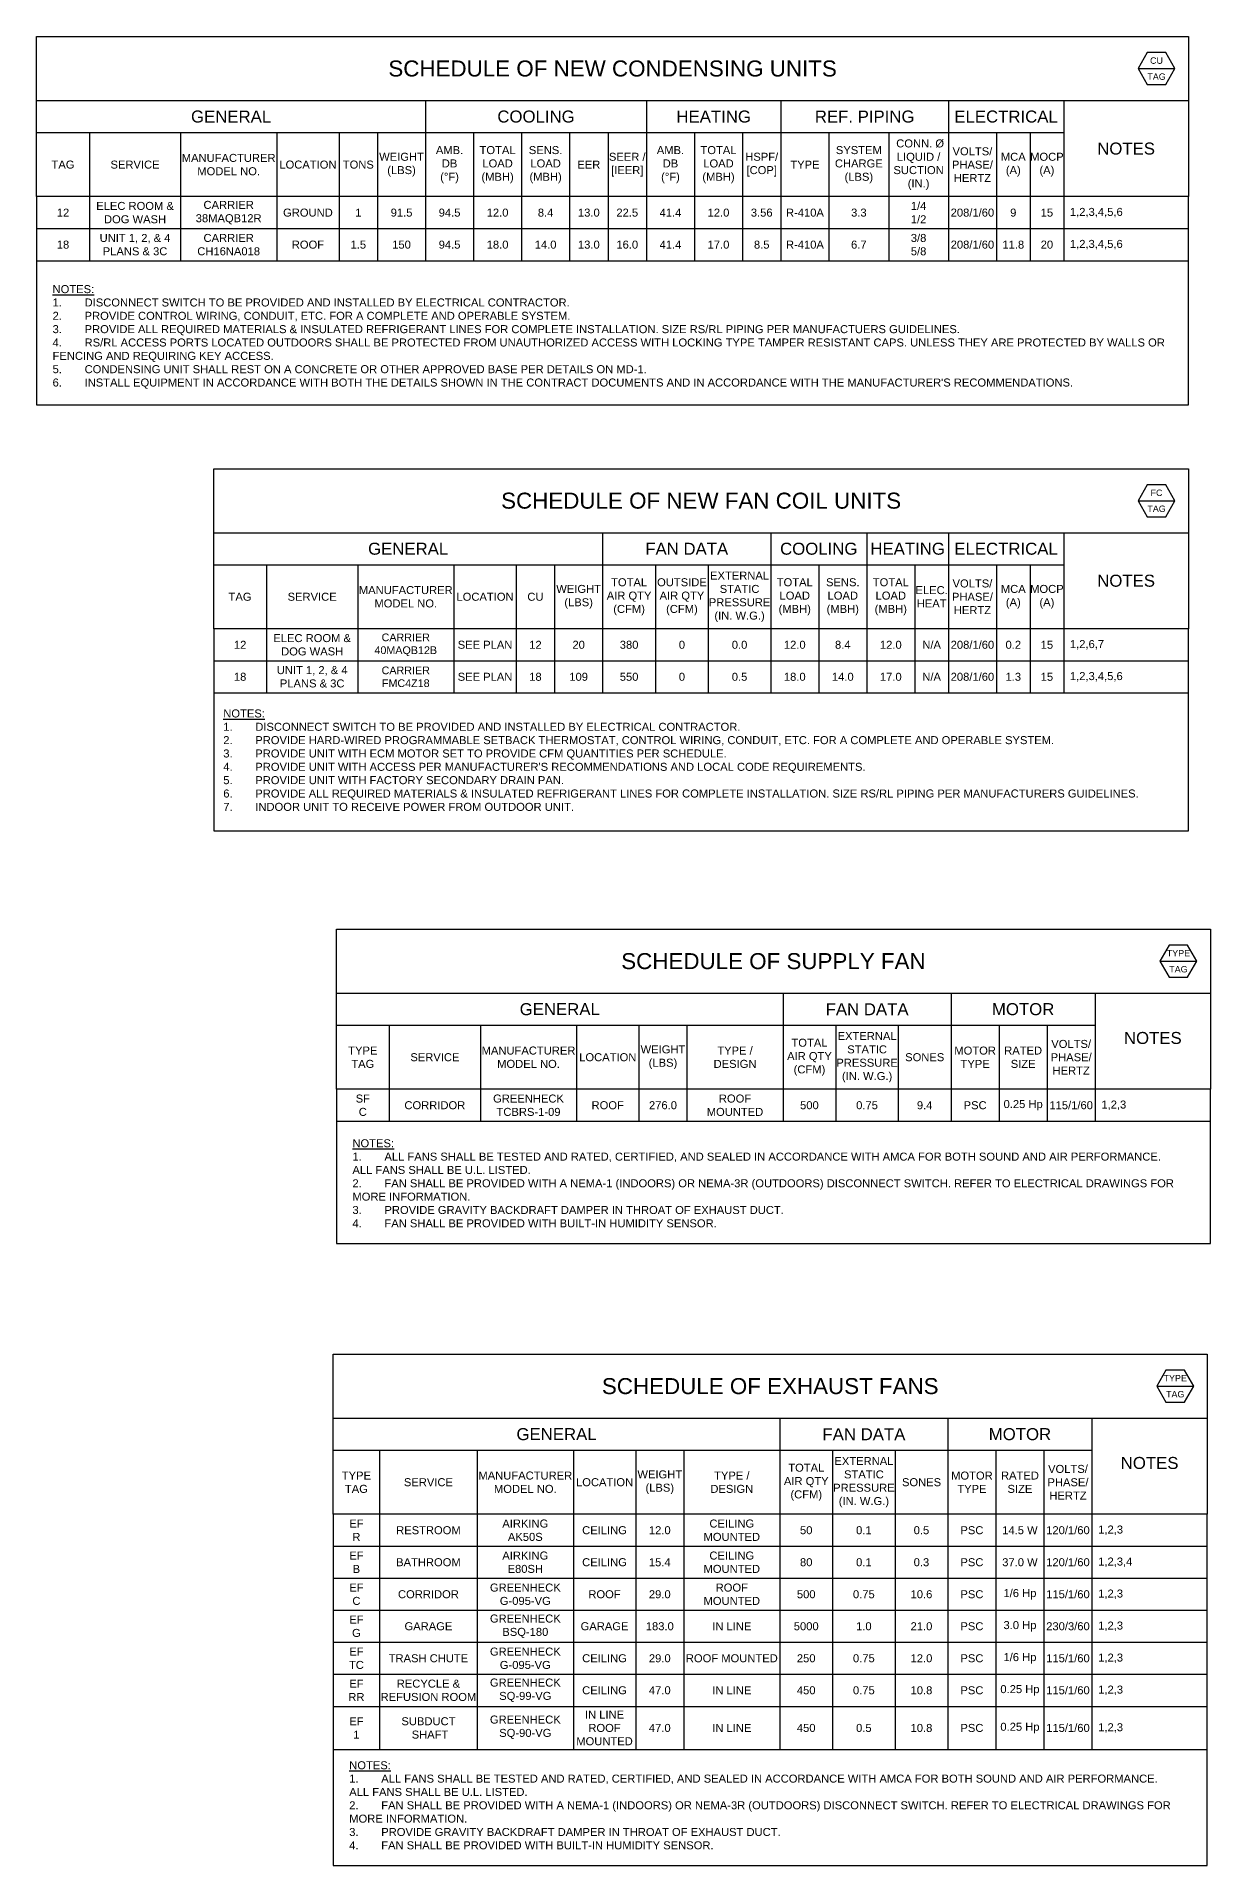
# Model space of a CAD drawing. Header units: inches. Extents: x -22 to 499, y -145 to 29.
# Drawn here: x 63.73 to 82.06, y -31.12 to -2.56 of the extents above; entities that cross this region are included whole.
import ezdxf
from ezdxf.enums import TextEntityAlignment as Align

# ---------------------------------------------------------------- set-up
doc = ezdxf.new("R2010")
doc.units = ezdxf.units.IN
doc.header["$LTSCALE"] = 48
doc.header["$MEASUREMENT"] = 0
doc.layers.add('SCHED-BORDER', color=13, linetype='Continuous')
doc.layers.add('SCHED-TEXT', color=2, linetype='Continuous')
doc.styles.add('Arial', font='arial.ttf')
doc.styles.add('rpm', font='arial.ttf', dxfattribs={"width": 0.85, "height": 0.09375})

# ---------------------------------------------------------------- blocks, each defined once
blk = doc.blocks.new('8CFM')
blk.add_line((0, 0), (0.404, 0))
blk.add_lwpolyline([(0.101, 0.175), (0, 0), (0.101, -0.175), (0.303, -0.175), (0.404, 0), (0.303, 0.175)], close=True)
at = {"style": 'rpm', "width": 0.85}
for tag, p in [('12', (0.211, 0.03)), ('1200', (0.211, -0.111))]:
    blk.add_attdef(tag, text='', height=0.0938, dxfattribs=at).set_placement(p, align=Align.CENTER)
blk = doc.blocks.new('*U8')
at = {"layer": 'SCHED-BORDER', "color": 232}
for p, q in [((0, 1.5), (15.225, 1.5)), ((15.225, -3.158), (15.225, 0)), ((0, 0), (0, -3.158)), ((0, -3.158), (15.225, -3.158))]:
    blk.add_line(p, q, dxfattribs=at)
at = {"layer": 'SCHED-BORDER', "color": 140}
for p, q in [((6.075, 1.5), (6.075, 0)), ((8.7, 1.5), (8.7, 0)), ((10.2, 1.5), (10.2, 0)), ((11.475, 1.5), (11.475, 0)), ((13.275, 1.5), (13.275, 0))]:
    blk.add_line(p, q, dxfattribs=at)
at = {"layer": 'SCHED-BORDER', "color": 0}
for p, q in [((0, 1), (13.275, 1)), ((0.825, 1), (0.825, 0)), ((2.25, 1), (2.25, 0)), ((3.75, 1), (3.75, 0)), ((4.725, 1), (4.725, 0)), ((5.325, 1), (5.325, 0)), ((6.9, 1), (6.9, 0)), ((7.725, 1), (7.725, 0)), ((9.45, 1), (9.45, 0)), ((10.95, 1), (10.95, 0)), ((12.225, 1), (12.225, 0)), ((12.75, 1), (12.75, 0))]:
    blk.add_line(p, q, dxfattribs=at)
at = {"layer": 'SCHED-BORDER', "color": 232}
blk.add_lwpolyline([(0, 2.5), (15.225, 2.5), (15.225, 0), (0, 0)], close=True, dxfattribs=at)
at = {"layer": 'SCHED-TEXT'}
ref = blk.add_blockref('8CFM', (14.436, 2), dxfattribs=dict(at, xscale=1.428571428571428, yscale=1.428571428571428, zscale=1.428571428571428))
ref.add_attrib('1200', 'TAG', dxfattribs={"layer": '0', "height": 0.1, "style": 'Arial'}).set_placement((14.725, 1.875), align=Align.MIDDLE_CENTER)
ref.add_attrib('12', 'FC', dxfattribs={"layer": '0', "height": 0.1, "style": 'Arial'}).set_placement((14.725, 2.125), align=Align.MIDDLE_CENTER)
at = {"layer": 'SCHED-TEXT', "color": 7, "attachment_point": 5, "style": 'Arial'}
for s, insert, char_height, width in [('SCHEDULE OF NEW FAN COIL UNITS', (7.613, 2), 0.25, 15.225), ('GENERAL', (3.037, 1.25), 0.1875, 6.075), ('FAN DATA', (7.388, 1.25), 0.1875, 2.625), ('COOLING', (9.45, 1.25), 0.1875, 1.5), ('HEATING', (10.838, 1.25), 0.1875, 1.275), ('ELECTRICAL', (12.375, 1.25), 0.1875, 1.8), ('EXTERNAL STATIC PRESSURE\\P(IN. W.G.)', (8.213, 0.5), 0.125, 0.975), ('MANUFACTURER MODEL NO.', (3, 0.5), 0.125, 1.5), ('WEIGHT\\P(LBS)', (5.7, 0.5), 0.125, 0.75), ('TOTAL \\PAIR QTY\\P(CFM)', (6.488, 0.5), 0.125, 0.825), ('OUTSIDE AIR QTY\\P(CFM)', (7.313, 0.5), 0.125, 0.825), ('TOTAL LOAD\\P(MBH)', (9.075, 0.5), 0.125, 0.75), ('SENS. LOAD\\P(MBH)', (9.825, 0.5), 0.125, 0.75), ('TOTAL LOAD\\P(MBH)', (10.575, 0.5), 0.125, 0.75), ('ELEC. HEAT', (11.213, 0.5), 0.125, 0.525), ('VOLTS/\\PPHASE/\\PHERTZ', (11.85, 0.5), 0.125, 0.75), ('MCA\\P(A)', (12.488, 0.5), 0.125, 0.525), ('MOCP\\P(A)', (13.013, 0.5), 0.125, 0.525), ('NOTES', (14.25, 0.75), 0.1875, 1.95), ('TAG', (0.412, 0.5), 0.125, 0.825), ('SERVICE', (1.538, 0.5), 0.125, 1.425), ('LOCATION', (4.238, 0.5), 0.125, 0.975), ('CU', (5.025, 0.5), 0.125, 0.6)]:
    blk.add_mtext(s, dxfattribs=dict(at, insert=insert, char_height=char_height, width=width))
at = {"layer": 'SCHED-TEXT', "insert": (0.15, -2.845), "char_height": 0.125, "width": 14.825, "attachment_point": 7, "style": 'Arial'}
blk.add_mtext("{\\LNOTES:\\P\\pi-0.375,l0.5,t0.5;}1.^IDISCONNECT SWITCH TO BE PROVIDED AND INSTALLED BY ELECTRICAL CONTRACTOR.\\P2.^IPROVIDE HARD-WIRED PROGRAMMABLE SETBACK THERMOSTAT, CONTROL WIRING, CONDUIT, ETC. FOR A COMPLETE AND OPERABLE SYSTEM.\\P3.^IPROVIDE UNIT WITH ECM MOTOR SET TO PROVIDE CFM QUANTITIES PER SCHEDULE.\\P4.^IPROVIDE UNIT WITH ACCESS PER MANUFACTURER'S RECOMMENDATIONS AND LOCAL CODE REQUIREMENTS.\\P5.^IPROVIDE UNIT WITH FACTORY SECONDARY DRAIN PAN. \\P6.^IPROVIDE ALL REQUIRED MATERIALS & INSULATED REFRIGERANT LINES FOR COMPLETE INSTALLATION. SIZE RS/RL PIPING PER MANUFACTURERS GUIDELINES. \\P7.^IINDOOR UNIT TO RECEIVE POWER FROM OUTDOOR UNIT.", dxfattribs=at)
blk = doc.blocks.new('*U11')
at = {"layer": 'SCHED-BORDER', "color": 232}
for p, q in [((0, 1.5), (17.991, 1.5)), ((0, 0), (0, -3.25)), ((17.991, -3.25), (17.991, 0)), ((0, -3.25), (17.991, -3.25))]:
    blk.add_line(p, q, dxfattribs=at)
at = {"layer": 'SCHED-BORDER', "color": 140}
for p, q in [((6.075, 1.5), (6.075, 0)), ((9.525, 1.5), (9.525, 0)), ((11.625, 1.5), (11.625, 0)), ((14.241, 1.5), (14.241, 0)), ((16.041, 1.5), (16.041, 0))]:
    blk.add_line(p, q, dxfattribs=at)
at = {"layer": 'SCHED-BORDER', "color": 0}
for p, q in [((0, 1), (16.041, 1)), ((0.825, 1), (0.825, 0)), ((2.25, 1), (2.25, 0)), ((3.75, 1), (3.75, 0)), ((4.725, 1), (4.725, 0)), ((5.325, 1), (5.325, 0)), ((6.825, 1), (6.825, 0)), ((7.575, 1), (7.575, 0)), ((8.325, 1), (8.325, 0)), ((8.925, 1), (8.925, 0)), ((10.275, 1), (10.275, 0)), ((11.025, 1), (11.025, 0)), ((12.375, 1), (12.375, 0)), ((13.308, 1), (13.308, 0)), ((14.991, 1), (14.991, 0)), ((15.516, 1), (15.516, 0))]:
    blk.add_line(p, q, dxfattribs=at)
at = {"layer": 'SCHED-BORDER', "color": 232}
blk.add_lwpolyline([(0, 2.5), (17.991, 2.5), (17.991, 0), (0, 0)], close=True, dxfattribs=at)
at = {"layer": 'SCHED-TEXT'}
ref = blk.add_blockref('8CFM', (17.202, 2), dxfattribs=dict(at, xscale=1.428571428571428, yscale=1.428571428571428, zscale=1.428571428571428))
ref.add_attrib('1200', 'TAG', dxfattribs={"layer": '0', "height": 0.1, "style": 'Arial'}).set_placement((17.491, 1.875), align=Align.MIDDLE_CENTER)
ref.add_attrib('12', 'CU', dxfattribs={"layer": '0', "height": 0.1, "style": 'Arial'}).set_placement((17.491, 2.125), align=Align.MIDDLE_CENTER)
at = {"layer": 'SCHED-TEXT', "color": 7, "attachment_point": 5, "style": 'Arial'}
for s, insert, char_height, width in [('SCHEDULE OF NEW CONDENSING UNITS', (8.996, 2), 0.25, 17.99109), ('GENERAL', (3.038, 1.25), 0.1875, 6.075), ('COOLING', (7.8, 1.25), 0.1875, 3.45), ('HEATING', (10.575, 1.25), 0.1875, 2.1), ('REF. PIPING', (12.933, 1.25), 0.1875, 2.61609), ('ELECTRICAL', (15.141, 1.25), 0.1875, 1.8), (' CONN. %%C\\PLIQUID / SUCTION\\P(IN.)', (13.775, 0.5), 0.125, 0.93305), ('MANUFACTURER MODEL NO.', (3, 0.5), 0.125, 1.5), ('WEIGHT\\P(LBS)', (5.7, 0.5), 0.125, 0.75), ('AMB.\\PDB\\P(%%DF)', (6.45, 0.5), 0.125, 0.75), ('TOTAL LOAD\\P(MBH)', (7.2, 0.5), 0.125, 0.75), ('SENS.\\PLOAD\\P(MBH)', (7.95, 0.5), 0.125, 0.75), ('SEER /\\P[IEER]', (9.225, 0.5), 0.125, 0.6), ('AMB.\\PDB\\P(%%DF)', (9.9, 0.5), 0.125, 0.75), ('TOTAL LOAD\\P(MBH)', (10.65, 0.5), 0.125, 0.75), ('HSPF/ [COP]', (11.325, 0.5), 0.125, 0.6), ('SYSTEM CHARGE\\P(LBS)', (12.842, 0.5), 0.125, 0.93305), ('VOLTS/\\PPHASE/\\PHERTZ', (14.616, 0.5), 0.125, 0.75), ('MCA\\P(A)', (15.254, 0.5), 0.125, 0.525), ('MOCP\\P(A)', (15.779, 0.5), 0.125, 0.525), ('NOTES', (17.016, 0.75), 0.1875, 1.95), ('TAG', (0.413, 0.5), 0.125, 0.825), ('SERVICE', (1.538, 0.5), 0.125, 1.425), ('LOCATION', (4.238, 0.5), 0.125, 0.975), ('TONS', (5.025, 0.5), 0.125, 0.6), ('EER', (8.625, 0.5), 0.125, 0.6), ('TYPE', (12, 0.5), 0.125, 0.75)]:
    blk.add_mtext(s, dxfattribs=dict(at, insert=insert, char_height=char_height, width=width))
at = {"layer": 'SCHED-TEXT', "insert": (0.25, -3), "char_height": 0.125, "width": 17.49109, "attachment_point": 7, "style": 'Arial'}
blk.add_mtext("{\\LNOTES:\\P\\pi-0.375,l0.5,t0.5;}1.^IDISCONNECT SWITCH TO BE PROVIDED AND INSTALLED BY ELECTRICAL CONTRACTOR.\\P2.^IPROVIDE CONTROL WIRING, CONDUIT, ETC. FOR A COMPLETE AND OPERABLE SYSTEM.\\P3.^IPROVIDE ALL REQUIRED MATERIALS & INSULATED REFRIGERANT LINES FOR COMPLETE INSTALLATION. SIZE RS/RL PIPING PER MANUFACTUERS GUIDELINES. \\P4.^IRS/RL ACCESS PORTS LOCATED OUTDOORS SHALL BE PROTECTED FROM UNAUTHORIZED ACCESS WITH LOCKING TYPE TAMPER RESISTANT CAPS. UNLESS THEY ARE PROTECTED BY WALLS OR FENCING AND REQUIRING KEY ACCESS.\\P5.^ICONDENSING UNIT SHALL REST ON A CONCRETE OR OTHER APPROVED BASE PER{\\C4; \\C7;DETAILS ON MD-1}.\\P6.^IINSTALL EQUIPMENT IN ACCORDANCE WITH BOTH THE DETAILS SHOWN IN THE CONTRACT DOCUMENTS AND IN ACCORDANCE WITH THE MANUFACTURER'S RECOMMENDATIONS.", dxfattribs=at)
blk = doc.blocks.new('TABLE - fans1')
at = {"layer": 'SCHED-BORDER', "color": 232}
for p, q in [((0, 1.5), (13.65, 1.5)), ((13.65, -5.485), (13.65, 0)), ((0, 0), (0, -5.485)), ((0, -5.485), (13.65, -5.485))]:
    blk.add_line(p, q, dxfattribs=at)
at = {"layer": 'SCHED-BORDER', "color": 140}
for p, q in [((6.975, 1.5), (6.975, 0)), ((9.6, 1.5), (9.6, 0)), ((11.85, 1.5), (11.85, 0))]:
    blk.add_line(p, q, dxfattribs=at)
at = {"layer": 'SCHED-BORDER', "color": 0}
for p, q in [((11.85, 1.5), (11.85, 0)), ((0, 1), (11.85, 1)), ((0.725, 1), (0.725, 0)), ((2.25, 1), (2.25, 0)), ((3.75, 1), (3.75, 0)), ((4.725, 1), (4.725, 0)), ((5.475, 1), (5.475, 0)), ((7.8, 1), (7.8, 0)), ((8.775, 1), (8.775, 0)), ((10.35, 1), (10.35, 0)), ((11.1, 1), (11.1, 0))]:
    blk.add_line(p, q, dxfattribs=at)
at = {"layer": 'SCHED-BORDER', "color": 232}
blk.add_lwpolyline([(0, 2.5), (13.65, 2.5), (13.65, 0), (0, 0)], close=True, dxfattribs=at)
at = {"layer": 'SCHED-TEXT'}
ref = blk.add_blockref('8CFM', (12.861, 2), dxfattribs=dict(at, xscale=1.428571428571428, yscale=1.428571428571428, zscale=1.428571428571428))
ref.add_attrib('1200', 'TAG', dxfattribs={"layer": '0', "height": 0.1, "style": 'Arial'}).set_placement((13.15, 1.875), align=Align.MIDDLE_CENTER)
ref.add_attrib('12', 'TYPE', dxfattribs={"layer": '0', "height": 0.1, "style": 'Arial'}).set_placement((13.15, 2.125), align=Align.MIDDLE_CENTER)
at = {"layer": 'SCHED-TEXT', "color": 7, "attachment_point": 5, "style": 'Arial'}
for s, insert, char_height, width in [('SCHEDULE OF EXHAUST FANS', (6.825, 2), 0.25, 13.65), ('GENERAL', (3.488, 1.25), 0.1875, 6.975), ('FAN DATA', (8.288, 1.25), 0.1875, 2.625), ('MOTOR', (10.725, 1.25), 0.1875, 2.25), ('EXTERNAL STATIC PRESSURE\\P(IN. W.G.)', (8.288, 0.5), 0.125, 0.975), ('NOTES', (12.75, 0.8), 0.1875, 1.8), ('TYPE \\PTAG', (0.362, 0.5), 0.125, 0.72468), ('MANUFACTURER MODEL NO.', (3, 0.5), 0.125, 1.5), ('WEIGHT\\P(LBS)', (5.1, 0.5), 0.125, 0.75), ('TYPE /\\PDESIGN', (6.225, 0.5), 0.125, 1.5), ('TOTAL \\PAIR QTY\\P(CFM)', (7.388, 0.5), 0.125, 0.825), ('MOTOR TYPE', (9.975, 0.5), 0.125, 0.75), ('RATED SIZE', (10.725, 0.5), 0.125, 0.75), ('VOLTS/\\PPHASE/\\PHERTZ', (11.475, 0.5), 0.125, 0.75), ('SERVICE', (1.487, 0.5), 0.125, 1.52532), ('LOCATION', (4.238, 0.5), 0.125, 0.975), ('SONES', (9.188, 0.5), 0.125, 0.825)]:
    blk.add_mtext(s, dxfattribs=dict(at, insert=insert, char_height=char_height, width=width))
at = {"layer": 'SCHED-TEXT', "insert": (0.25, -5.235), "char_height": 0.125, "width": 13.15, "attachment_point": 7, "style": 'Arial'}
blk.add_mtext('{\\LNOTES:\\P\\pi-0.375,l0.5,t0.5;}1.^IALL FANS SHALL BE TESTED AND RATED, CERTIFIED, AND SEALED IN ACCORDANCE WITH AMCA FOR BOTH SOUND AND AIR PERFORMANCE. ^JALL FANS SHALL BE U.L. LISTED.\\P2.^IFAN SHALL BE PROVIDED WITH A NEMA-1 (INDOORS) OR NEMA-3R (OUTDOORS) DISCONNECT SWITCH. REFER TO ELECTRICAL DRAWINGS FOR MORE INFORMATION.\\P3.^IPROVIDE GRAVITY BACKDRAFT DAMPER IN THROAT OF EXHAUST DUCT.\\P4.^IFAN SHALL BE PROVIDED WITH BUILT-IN HUMIDITY SENSOR.', dxfattribs=at)
blk = doc.blocks.new('TABLE - SF fan')
at = {"layer": 'SCHED-BORDER', "color": 232}
for p, q in [((0, 1.5), (13.65, 1.5)), ((13.65, -2.408), (13.65, 0)), ((0, 0), (0, -2.408)), ((0, -2.408), (13.65, -2.408))]:
    blk.add_line(p, q, dxfattribs=at)
at = {"layer": 'SCHED-BORDER', "color": 140}
for p, q in [((6.975, 1.5), (6.975, 0)), ((9.6, 1.5), (9.6, 0)), ((11.85, 1.5), (11.85, 0))]:
    blk.add_line(p, q, dxfattribs=at)
at = {"layer": 'SCHED-BORDER', "color": 0}
for p, q in [((11.85, 1.5), (11.85, 0)), ((0, 1), (11.85, 1)), ((0.825, 1), (0.825, 0)), ((2.25, 1), (2.25, 0)), ((3.75, 1), (3.75, 0)), ((4.725, 1), (4.725, 0)), ((5.475, 1), (5.475, 0)), ((7.8, 1), (7.8, 0)), ((8.775, 1), (8.775, 0)), ((10.35, 1), (10.35, 0)), ((11.1, 1), (11.1, 0))]:
    blk.add_line(p, q, dxfattribs=at)
at = {"layer": 'SCHED-BORDER', "color": 232}
blk.add_lwpolyline([(0, 2.5), (13.65, 2.5), (13.65, 0), (0, 0)], close=True, dxfattribs=at)
at = {"layer": 'SCHED-TEXT'}
ref = blk.add_blockref('8CFM', (12.861, 2), dxfattribs=dict(at, xscale=1.428571428571428, yscale=1.428571428571428, zscale=1.428571428571428))
ref.add_attrib('1200', 'TAG', dxfattribs={"layer": '0', "height": 0.1, "style": 'Arial'}).set_placement((13.15, 1.875), align=Align.MIDDLE_CENTER)
ref.add_attrib('12', 'TYPE', dxfattribs={"layer": '0', "height": 0.1, "style": 'Arial'}).set_placement((13.15, 2.125), align=Align.MIDDLE_CENTER)
at = {"layer": 'SCHED-TEXT', "color": 7, "attachment_point": 5, "style": 'Arial'}
for s, insert, char_height, width in [('SCHEDULE OF SUPPLY FAN', (6.825, 2), 0.25, 13.65), ('GENERAL', (3.488, 1.25), 0.1875, 6.975), ('FAN DATA', (8.288, 1.25), 0.1875, 2.625), ('MOTOR', (10.725, 1.25), 0.1875, 2.25), ('EXTERNAL STATIC PRESSURE\\P(IN. W.G.)', (8.288, 0.5), 0.125, 0.975), ('NOTES', (12.75, 0.8), 0.1875, 1.8), ('TYPE \\PTAG', (0.412, 0.5), 0.125, 0.825), ('MANUFACTURER MODEL NO.', (3, 0.5), 0.125, 1.5), ('WEIGHT\\P(LBS)', (5.1, 0.5), 0.125, 0.75), ('TYPE /\\PDESIGN', (6.225, 0.5), 0.125, 1.5), ('TOTAL \\PAIR QTY\\P(CFM)', (7.388, 0.5), 0.125, 0.825), ('MOTOR TYPE', (9.975, 0.5), 0.125, 0.75), ('RATED SIZE', (10.725, 0.5), 0.125, 0.75), ('VOLTS/\\PPHASE/\\PHERTZ', (11.475, 0.5), 0.125, 0.75), ('SERVICE', (1.538, 0.5), 0.125, 1.425), ('LOCATION', (4.238, 0.5), 0.125, 0.975), ('SONES', (9.188, 0.5), 0.125, 0.825)]:
    blk.add_mtext(s, dxfattribs=dict(at, insert=insert, char_height=char_height, width=width))
at = {"layer": 'SCHED-TEXT', "insert": (0.25, -2.158), "char_height": 0.125, "width": 13.15, "attachment_point": 7, "style": 'Arial'}
blk.add_mtext('{\\LNOTES:\\P\\pi-0.375,l0.5,t0.5;}1.^IALL FANS SHALL BE TESTED AND RATED, CERTIFIED, AND SEALED IN ACCORDANCE WITH AMCA FOR BOTH SOUND AND AIR PERFORMANCE. ^JALL FANS SHALL BE U.L. LISTED.\\P2.^IFAN SHALL BE PROVIDED WITH A NEMA-1 (INDOORS) OR NEMA-3R (OUTDOORS) DISCONNECT SWITCH. REFER TO ELECTRICAL DRAWINGS FOR MORE INFORMATION.\\P3.^IPROVIDE GRAVITY BACKDRAFT DAMPER IN THROAT OF EXHAUST DUCT.\\P4.^IFAN SHALL BE PROVIDED WITH BUILT-IN HUMIDITY SENSOR.', dxfattribs=at)

msp = doc.modelspace()

# ---------------------------------------------------------------- linework, layer by layer
at = {"layer": 'SCHED-BORDER'}
for p, q in [((64.553, -5.058), (64.553, -6.058)), ((65.978, -5.058), (65.978, -6.058)), ((67.478, -5.058), (67.478, -6.058)), ((68.453, -5.058), (68.453, -6.058)), ((69.053, -5.058), (69.053, -6.058)), ((70.553, -5.058), (70.553, -6.058)), ((71.303, -5.058), (71.303, -6.058)), ((72.053, -5.058), (72.053, -6.058)), ((72.653, -5.058), (72.653, -6.058)), ((74.003, -5.058), (74.003, -6.058)), ((74.753, -5.058), (74.753, -6.058)), ((76.103, -5.058), (76.103, -6.058)), ((77.036, -5.058), (77.036, -6.058)), ((78.719, -5.058), (78.719, -6.058)), ((79.244, -5.058), (79.244, -6.058)), ((63.728, -5.558), (81.719, -5.558)), ((67.319, -11.808), (67.319, -12.808)), ((68.744, -11.808), (68.744, -12.808)), ((70.244, -11.808), (70.244, -12.808)), ((71.219, -11.808), (71.219, -12.808)), ((71.819, -11.808), (71.819, -12.808)), ((73.394, -11.808), (73.394, -12.808)), ((74.219, -11.808), (74.219, -12.808)), ((75.194, -11.808), (75.194, -12.808)), ((75.944, -11.808), (75.944, -12.808)), ((77.444, -11.808), (77.444, -12.808)), ((78.719, -11.808), (78.719, -12.808)), ((79.244, -11.808), (79.244, -12.808)), ((66.494, -12.308), (81.719, -12.308)), ((69.236, -19), (69.236, -19.5)), ((70.661, -19), (70.661, -19.5)), ((72.161, -19), (72.161, -19.5)), ((73.136, -19), (73.136, -19.5)), ((73.886, -19), (73.886, -19.5)), ((76.211, -19), (76.211, -19.5)), ((77.186, -19), (77.186, -19.5)), ((78.761, -19), (78.761, -19.5)), ((79.511, -19), (79.511, -19.5)), ((68.411, -19.5), (82.061, -19.5)), ((69.085, -25.638), (69.085, -29.313)), ((70.611, -25.638), (70.611, -29.313)), ((72.111, -25.638), (72.111, -29.313)), ((73.086, -25.638), (73.086, -29.313)), ((73.836, -25.638), (73.836, -29.313)), ((76.161, -25.638), (76.161, -29.313)), ((77.136, -25.638), (77.136, -29.313)), ((78.711, -25.638), (78.711, -29.313)), ((79.461, -25.638), (79.461, -29.313)), ((68.361, -26.138), (82.011, -26.138)), ((68.361, -26.638), (82.011, -26.638)), ((68.361, -27.138), (82.011, -27.138)), ((68.361, -27.638), (82.011, -27.638)), ((68.361, -28.138), (82.011, -28.138)), ((68.361, -28.638), (82.011, -28.638))]:
    msp.add_line(p, q, dxfattribs=at)
at = {"layer": 'SCHED-BORDER', "color": 140}
for p, q in [((69.803, -5.058), (69.803, -6.058)), ((73.253, -5.058), (73.253, -6.058)), ((75.353, -5.058), (75.353, -6.058)), ((77.969, -5.058), (77.969, -6.058)), ((79.769, -5.058), (79.769, -6.058)), ((72.569, -11.808), (72.569, -12.808)), ((75.194, -11.808), (75.194, -12.808)), ((76.694, -11.808), (76.694, -12.808)), ((77.969, -11.808), (77.969, -12.808)), ((79.769, -11.808), (79.769, -12.808)), ((75.386, -19), (75.386, -19.5)), ((78.011, -19), (78.011, -19.5)), ((80.261, -19), (80.261, -19.5)), ((75.336, -25.638), (75.336, -29.313)), ((77.961, -25.638), (77.961, -29.313)), ((80.211, -25.638), (80.211, -29.313))]:
    msp.add_line(p, q, dxfattribs=at)
at = {"layer": 'SCHED-BORDER', "color": 232}
for p, q in [((63.728, -6.058), (81.719, -6.058)), ((66.494, -12.808), (81.719, -12.808)), ((68.361, -29.313), (82.011, -29.313))]:
    msp.add_line(p, q, dxfattribs=at)

# ---------------------------------------------------------------- block references
at = {"layer": 'SCHED-BORDER'}
for name, p in [('*U11', (63.728, -5.058)), ('*U8', (66.494, -11.808)), ('TABLE - SF fan', (68.411, -19)), ('TABLE - fans1', (68.361, -25.638))]:
    msp.add_blockref(name, p, dxfattribs=at)

# ---------------------------------------------------------------- texts
at = {"layer": 'SCHED-TEXT', "style": 'Arial'}
for s, insert, char_height, width, attachment_point in [('ELEC ROOM & DOG WASH', (65.266, -5.308), 0.125, 1.425, 5), ('CARRIER\\P38MAQB12R', (66.728, -5.308), 0.125, 1.5, 5), ('\\A1;1/4\\P1/2', (77.503, -5.308), 0.125, 0.93305, 5), ('12', (64.141, -5.308), 0.125, 0.825, 5), ('GROUND', (67.966, -5.308), 0.125, 0.975, 5), ('1', (68.753, -5.308), 0.125, 0.6, 5), ('91.5', (69.428, -5.308), 0.125, 0.75, 5), ('94.5', (70.178, -5.308), 0.125, 0.75, 5), ('12.0', (70.928, -5.308), 0.125, 0.75, 5), ('8.4', (71.678, -5.308), 0.125, 0.75, 5), ('13.0', (72.353, -5.308), 0.125, 0.6, 5), ('22.5', (72.953, -5.308), 0.125, 0.6, 5), ('41.4', (73.628, -5.308), 0.125, 0.75, 5), ('12.0', (74.378, -5.308), 0.125, 0.75, 5), ('3.56', (75.053, -5.308), 0.125, 0.6, 5), ('R-410A', (75.728, -5.308), 0.125, 0.75, 5), ('3.3', (76.57, -5.308), 0.125, 0.93305, 5), ('208/1/60', (78.344, -5.308), 0.125, 0.75, 5), ('9', (78.982, -5.308), 0.125, 0.525, 5), ('15', (79.507, -5.308), 0.125, 0.525, 5), ('  1,2,3,4,5,6', (79.769, -5.308), 0.125, 1.95, 4), ('UNIT 1, 2, & 4 PLANS & 3C', (65.266, -5.808), 0.125, 1.425, 5), ('CARRIER\\PCH16NA018', (66.728, -5.808), 0.125, 1.5, 5), ('3/8\\P5/8', (77.503, -5.808), 0.125, 0.93305, 5), ('18', (64.141, -5.808), 0.125, 0.825, 5), ('ROOF', (67.966, -5.808), 0.125, 0.975, 5), ('1.5', (68.753, -5.808), 0.125, 0.6, 5), ('150', (69.428, -5.808), 0.125, 0.75, 5), ('94.5', (70.178, -5.808), 0.125, 0.75, 5), ('18.0', (70.928, -5.808), 0.125, 0.75, 5), ('14.0', (71.678, -5.808), 0.125, 0.75, 5), ('13.0', (72.353, -5.808), 0.125, 0.6, 5), ('16.0', (72.953, -5.808), 0.125, 0.6, 5), ('41.4', (73.628, -5.808), 0.125, 0.75, 5), ('17.0', (74.378, -5.808), 0.125, 0.75, 5), ('8.5', (75.053, -5.808), 0.125, 0.6, 5), ('R-410A', (75.728, -5.808), 0.125, 0.75, 5), ('6.7', (76.57, -5.808), 0.125, 0.93305, 5), ('208/1/60', (78.344, -5.808), 0.125, 0.75, 5), ('11.8', (78.982, -5.808), 0.125, 0.525, 5), ('20', (79.507, -5.808), 0.125, 0.525, 5), ('  1,2,3,4,5,6', (79.769, -5.808), 0.125, 1.95, 4), ('12', (66.907, -12.058), 0.125, 0.825, 5), ('ELEC ROOM & DOG WASH', (68.032, -12.058), 0.125, 1.425, 5), ('CARRIER\\P40MAQB12B', (69.494, -12.058), 0.12, 1.5, 5), ('SEE PLAN', (70.732, -12.058), 0.125, 0.975, 5), ('12', (71.519, -12.058), 0.125, 0.6, 5), ('20', (72.194, -12.058), 0.125, 0.75, 5), ('380', (72.982, -12.058), 0.125, 0.825, 5), ('0', (73.807, -12.058), 0.125, 0.825, 5), ('0.0', (74.707, -12.058), 0.125, 0.975, 5), ('12.0', (75.569, -12.058), 0.125, 0.75, 5), ('8.4', (76.319, -12.058), 0.125, 0.75, 5), ('12.0', (77.069, -12.058), 0.125, 0.75, 5), ('N/A', (77.707, -12.058), 0.125, 0.525, 5), ('208/1/60', (78.344, -12.058), 0.125, 0.75, 5), ('0.2', (78.982, -12.058), 0.125, 0.525, 5), ('15', (79.507, -12.058), 0.125, 0.525, 5), ('  1,2,6,7', (79.769, -12.058), 0.125, 1.95, 4), ('18', (66.907, -12.558), 0.125, 0.825, 5), ('UNIT 1, 2, & 4 PLANS & 3C', (68.032, -12.558), 0.125, 1.425, 5), ('CARRIER\\PFMC4Z18', (69.494, -12.558), 0.12, 1.5, 5), ('SEE PLAN', (70.732, -12.558), 0.125, 0.975, 5), ('18', (71.519, -12.558), 0.125, 0.6, 5), ('109', (72.194, -12.558), 0.125, 0.75, 5), ('550', (72.982, -12.558), 0.125, 0.825, 5), ('0', (73.807, -12.558), 0.125, 0.825, 5), ('0.5', (74.707, -12.558), 0.125, 0.975, 5), ('18.0', (75.569, -12.558), 0.125, 0.75, 5), ('14.0', (76.319, -12.558), 0.125, 0.75, 5), ('17.0', (77.069, -12.558), 0.125, 0.75, 5), ('N/A', (77.707, -12.558), 0.125, 0.525, 5), ('208/1/60', (78.344, -12.558), 0.125, 0.75, 5), ('1.3', (78.982, -12.558), 0.125, 0.525, 5), ('15', (79.507, -12.558), 0.125, 0.525, 5), ('  1,2,3,4,5,6', (79.769, -12.558), 0.125, 1.95, 4), ('SF\\PC', (68.823, -19.25), 0.125, 0.825, 5), ('GREENHECK\\PTCBRS-1-09', (71.411, -19.25), 0.125, 1.5, 5), ('ROOF\\PMOUNTED', (74.636, -19.25), 0.125, 1.5, 5), ('CORRIDOR', (69.948, -19.25), 0.125, 1.425, 5), ('ROOF', (72.648, -19.25), 0.125, 0.975, 5), ('276.0', (73.511, -19.25), 0.125, 0.75, 5), ('500', (75.798, -19.25), 0.125, 0.825, 5), ('0.75', (76.698, -19.25), 0.125, 0.975, 5), ('9.4', (77.598, -19.25), 0.125, 0.825, 5), ('PSC', (78.386, -19.25), 0.125, 0.75, 5), ('0.25 Hp', (79.136, -19.25), 0.125, 0.75, 5), ('115/1/60', (79.886, -19.25), 0.125, 0.75, 5), ('  1,2,3', (80.261, -19.25), 0.125, 1.8, 4), ('EF\\PR', (68.723, -25.888), 0.125, 0.72468, 5), ('RESTROOM', (69.848, -25.888), 0.125, 1.52532, 5), ('AIRKING \\PAK50S', (71.361, -25.888), 0.125, 1.5, 5), ('CEILING', (72.598, -25.888), 0.125, 0.975, 5), ('12.0', (73.461, -25.888), 0.125, 0.75, 5), ('CEILING MOUNTED', (74.586, -25.888), 0.125, 1.5, 5), ('50', (75.748, -25.888), 0.125, 0.825, 5), ('0.1', (76.648, -25.888), 0.125, 0.975, 5), ('0.5', (77.548, -25.888), 0.125, 0.825, 5), ('PSC', (78.336, -25.888), 0.125, 0.75, 5), ('14.5 W', (79.086, -25.888), 0.125, 0.75, 5), ('120/1/60', (79.836, -25.888), 0.125, 0.75, 5), ('  1,2,3', (80.211, -25.888), 0.125, 1.8, 4), ('EF\\PB', (68.723, -26.388), 0.125, 0.72468, 5), ('AIRKING \\PE80SH', (71.361, -26.388), 0.125, 1.5, 5), ('CEILING MOUNTED', (74.586, -26.388), 0.125, 1.5, 5), ('BATHROOM', (69.848, -26.388), 0.125, 1.52532, 5), ('CEILING', (72.598, -26.388), 0.125, 0.975, 5), ('15.4', (73.461, -26.388), 0.125, 0.75, 5), ('80', (75.748, -26.388), 0.125, 0.825, 5), ('0.1', (76.648, -26.388), 0.125, 0.975, 5), ('0.3', (77.548, -26.388), 0.125, 0.825, 5), ('PSC', (78.336, -26.388), 0.125, 0.75, 5), ('37.0 W', (79.086, -26.388), 0.125, 0.75, 5), ('120/1/60', (79.836, -26.388), 0.125, 0.75, 5), ('  1,2,3,4', (80.211, -26.388), 0.125, 1.8, 4), ('EF\\PC', (68.723, -26.888), 0.125, 0.72468, 5), ('CORRIDOR', (69.848, -26.888), 0.125, 1.52532, 5), ('GREENHECK\\PG-095-VG', (71.361, -26.888), 0.125, 1.5, 5), ('ROOF', (72.598, -26.888), 0.125, 0.975, 5), ('29.0', (73.461, -26.888), 0.125, 0.75, 5), ('ROOF\\PMOUNTED', (74.586, -26.888), 0.125, 1.5, 5), ('500', (75.748, -26.888), 0.125, 0.825, 5), ('0.75', (76.648, -26.888), 0.125, 0.975, 5), ('10.6', (77.548, -26.888), 0.125, 0.825, 5), ('PSC', (78.336, -26.888), 0.125, 0.75, 5), ('1/6 Hp', (79.086, -26.888), 0.125, 0.75, 5), ('115/1/60', (79.836, -26.888), 0.125, 0.75, 5), ('  1,2,3', (80.211, -26.888), 0.125, 1.8, 4), ('EF\\PG', (68.723, -27.388), 0.125, 0.72468, 5), ('GARAGE', (69.848, -27.388), 0.125, 1.52532, 5), ('GREENHECK\\PBSQ-180', (71.361, -27.388), 0.125, 1.5, 5), ('GARAGE', (72.598, -27.388), 0.125, 0.975, 5), ('183.0', (73.461, -27.388), 0.125, 0.75, 5), ('IN LINE', (74.586, -27.388), 0.125, 1.5, 5), ('5000', (75.748, -27.388), 0.125, 0.825, 5), ('1.0', (76.648, -27.388), 0.125, 0.975, 5), ('21.0', (77.548, -27.388), 0.125, 0.825, 5), ('PSC', (78.336, -27.388), 0.125, 0.75, 5), ('3.0 Hp', (79.086, -27.388), 0.125, 0.75, 5), ('230/3/60', (79.836, -27.388), 0.125, 0.75, 5), ('  1,2,3', (80.211, -27.388), 0.125, 1.8, 4), ('EF\\PTC', (68.723, -27.888), 0.125, 0.72468, 5), ('TRASH CHUTE', (69.848, -27.888), 0.125, 1.52532, 5), ('GREENHECK\\PG-095-VG', (71.361, -27.888), 0.125, 1.5, 5), ('CEILING', (72.598, -27.888), 0.125, 0.975, 5), ('29.0', (73.461, -27.888), 0.125, 0.75, 5), ('ROOF MOUNTED', (74.586, -27.888), 0.125, 1.5, 5), ('250', (75.748, -27.888), 0.125, 0.825, 5), ('0.75', (76.648, -27.888), 0.125, 0.975, 5), ('12.0', (77.548, -27.888), 0.125, 0.825, 5), ('PSC', (78.336, -27.888), 0.125, 0.75, 5), ('1/6 Hp', (79.086, -27.888), 0.125, 0.75, 5), ('115/1/60', (79.836, -27.888), 0.125, 0.75, 5), ('  1,2,3', (80.211, -27.888), 0.125, 1.8, 4), ('EF\\PRR', (68.723, -28.388), 0.125, 0.72468, 5), ('RECYCLE & REFUSION ROOM', (69.848, -28.388), 0.125, 1.52532, 5), ('GREENHECK\\PSQ-99-VG', (71.361, -28.388), 0.125, 1.5, 5), ('CEILING', (72.598, -28.388), 0.125, 0.975, 5), ('47.0', (73.461, -28.388), 0.125, 0.75, 5), ('IN LINE', (74.586, -28.388), 0.125, 1.5, 5), ('450', (75.748, -28.388), 0.125, 0.825, 5), ('0.75', (76.648, -28.388), 0.125, 0.975, 5), ('10.8', (77.548, -28.388), 0.125, 0.825, 5), ('PSC', (78.336, -28.388), 0.125, 0.75, 5), ('0.25 Hp', (79.086, -28.388), 0.125, 0.75, 5), ('115/1/60', (79.836, -28.388), 0.125, 0.75, 5), ('  1,2,3', (80.211, -28.388), 0.125, 1.8, 4), ('EF\\P1', (68.723, -28.976), 0.125, 0.72468, 5), ('SUBDUCT\\P SHAFT', (69.848, -28.976), 0.125, 1.52532, 5), ('GREENHECK\\PSQ-90-VG', (71.361, -28.966), 0.125, 1.5, 5), ('IN LINE\\PROOF MOUNTED', (72.598, -28.976), 0.125, 0.975, 5), ('47.0', (73.461, -28.976), 0.125, 0.75, 5), ('IN LINE', (74.586, -28.976), 0.125, 1.5, 5), ('450', (75.748, -28.976), 0.125, 0.825, 5), ('0.5', (76.648, -28.976), 0.125, 0.975, 5), ('10.8', (77.548, -28.976), 0.125, 0.825, 5), ('PSC', (78.336, -28.976), 0.125, 0.75, 5), ('0.25 Hp', (79.086, -28.976), 0.125, 0.75, 5), ('115/1/60', (79.836, -28.976), 0.125, 0.75, 5), ('  1,2,3', (80.211, -28.976), 0.125, 1.8, 4)]:
    msp.add_mtext(s, dxfattribs=dict(at, insert=insert, char_height=char_height, width=width, attachment_point=attachment_point))

doc.saveas('drawing.dxf')
